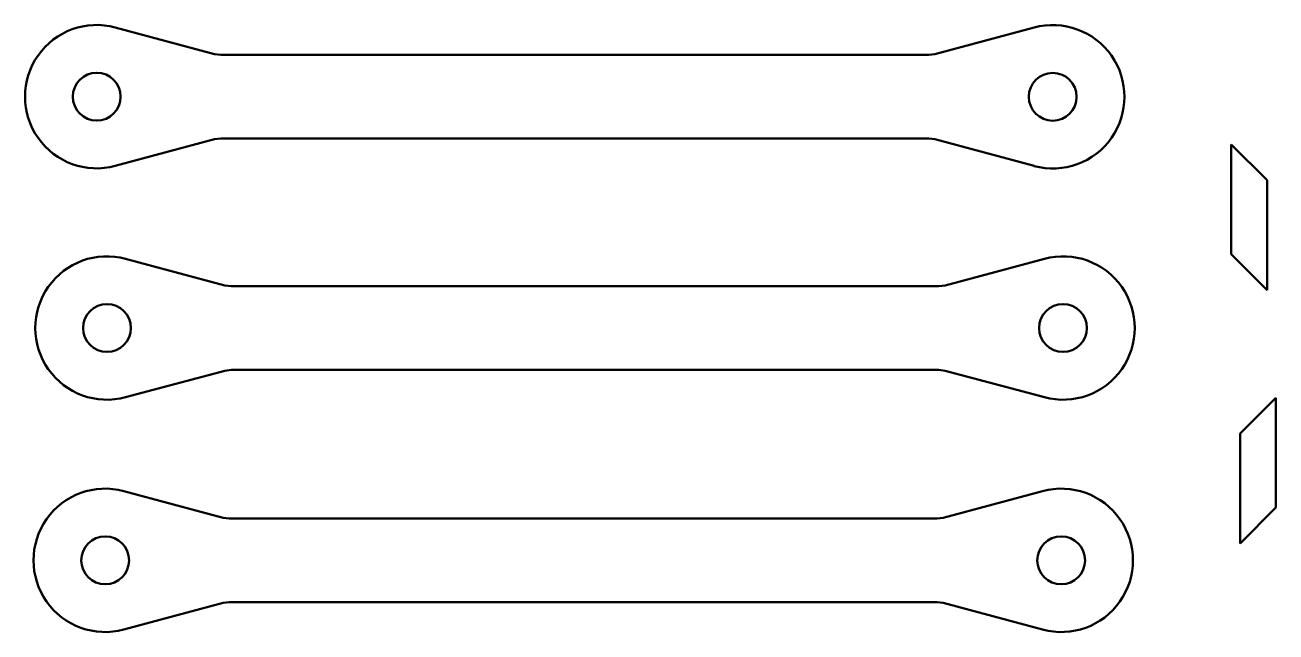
# Model space of a CAD drawing. Header units: millimetres. Extents: x 96 to 201, y 80 to 130.
import ezdxf

# ---------------------------------------------------------------- set-up
doc = ezdxf.new("R2010")
doc.units = ezdxf.units.MM
doc.layers.add('Visible (ISO)', color=7, linetype='Continuous', lineweight=50)

msp = doc.modelspace()

# ---------------------------------------------------------------- linework, layer by layer
at = {"layer": 'Visible (ISO)'}
for p, q in [((112.02, 127.96), (103.71, 130.19)), ((180.61, 130.19), (172.29, 127.96)), ((112.54, 127.9), (112.02, 127.96)), ((171.78, 127.9), (112.54, 127.9)), ((172.29, 127.96), (171.78, 127.9)), ((103.71, 118.6), (112.02, 120.83)), ((112.02, 120.83), (112.54, 120.9)), ((112.54, 120.9), (171.78, 120.9)), ((171.78, 120.9), (172.29, 120.83)), ((172.29, 120.83), (180.6, 118.6)), ((200.1, 117.4), (197.1, 120.4)), ((197.1, 120.4), (197.1, 111.21)), ((200.1, 108.21), (200.1, 117.4)), ((197.1, 111.21), (200.1, 108.21)), ((112.88, 108.61), (104.57, 110.83)), ((181.47, 110.83), (173.15, 108.61)), ((113.4, 108.54), (112.88, 108.61)), ((172.63, 108.54), (113.4, 108.54)), ((173.15, 108.61), (172.63, 108.54)), ((104.57, 99.24), (112.88, 101.47)), ((112.88, 101.47), (113.4, 101.54)), ((113.4, 101.54), (172.63, 101.54)), ((172.63, 101.54), (173.15, 101.47)), ((173.15, 101.47), (181.46, 99.24)), ((197.84, 96.2), (200.84, 99.2)), ((200.84, 99.2), (200.84, 90.01)), ((197.84, 87.01), (197.84, 96.2)), ((112.73, 89.17), (104.42, 91.4)), ((181.31, 91.4), (173, 89.17)), ((113.25, 89.1), (112.73, 89.17)), ((172.48, 89.1), (113.25, 89.1)), ((173, 89.17), (172.48, 89.1)), ((200.84, 90.01), (197.84, 87.01)), ((104.42, 79.81), (112.73, 82.04)), ((112.73, 82.04), (113.25, 82.1)), ((113.25, 82.1), (172.48, 82.1)), ((172.48, 82.1), (173, 82.04)), ((173, 82.04), (181.31, 79.81))]:
    msp.add_line(p, q, dxfattribs=at)
for centre in [(102.16, 124.4), (182.16, 124.39), (103.02, 105.04), (183.02, 105.04), (102.87, 85.6), (182.87, 85.6)]:
    msp.add_circle(centre, 2, dxfattribs=at)
for centre, start, end in [((102.16, 124.4), 75, 285), ((182.16, 124.39), 254.9825, 105), ((103.02, 105.04), 75, 285), ((183.02, 105.04), 254.9825, 105), ((102.87, 85.6), 75, 285), ((182.87, 85.6), 254.9825, 105)]:
    msp.add_arc(centre, 6, start, end, dxfattribs=at)

doc.saveas('drawing.dxf')
